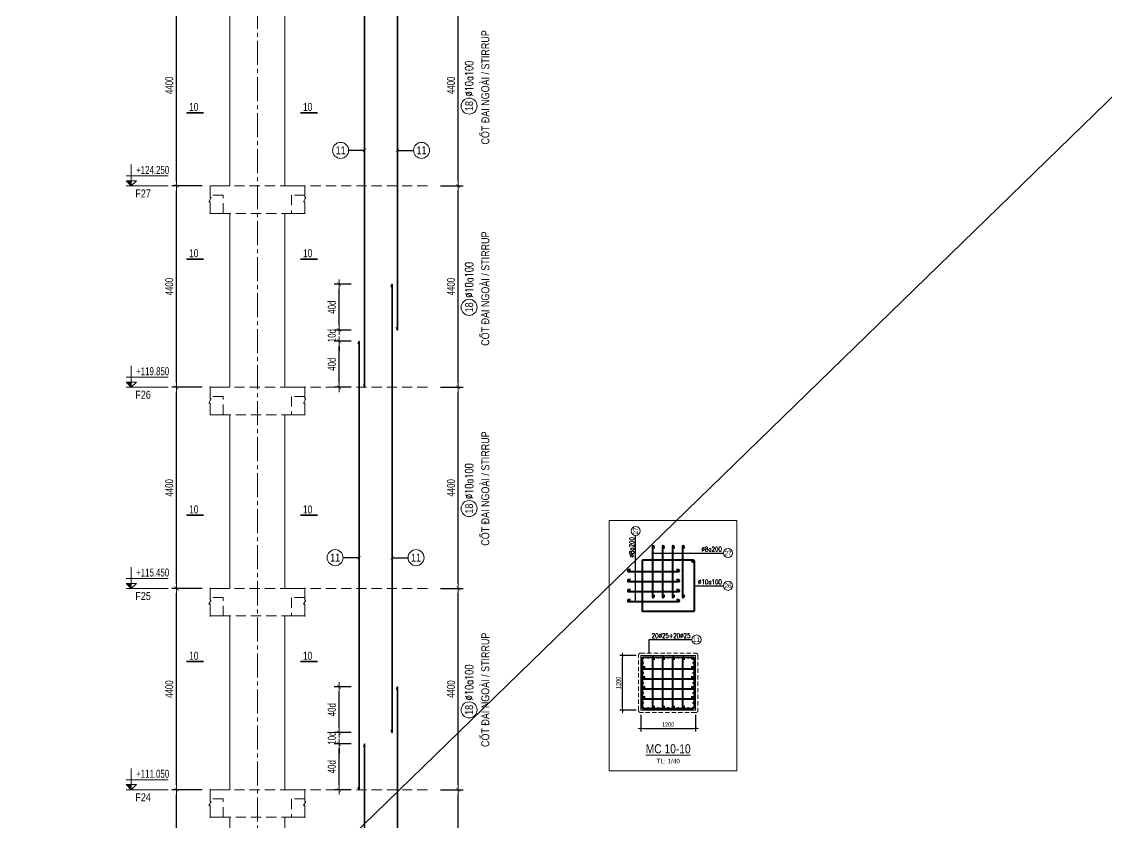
# Model space of a CAD drawing. Header units: millimetres. Extents: x 49323 to 380960, y -6102 to 181761.
# Drawn here: x 167928 to 191649, y 119920 to 137422 of the extents above; entities that cross this region are included whole.
import ezdxf
from ezdxf.enums import TextEntityAlignment as Align

# ---------------------------------------------------------------- set-up
doc = ezdxf.new("R2010")
doc.units = ezdxf.units.MM
doc.linetypes.add('CENTER2', pattern=[1.125, 0.75, -0.125, 0.125, -0.125])
doc.linetypes.add('HIDDEN2', pattern=[4.7625, 3.175, -1.5875])
doc.layers.get('0').update_dxf_attribs({"lineweight": 20})
doc.layers.get('Defpoints').update_dxf_attribs({"color": 151, "lineweight": 9})
for name, color, linetype, lineweight in [('kata_thep chu', 4, 'Continuous', 35), ('NDC_S_ANNO', 7, 'Continuous', 20), ('NDC_S_AXIS', 5, 'CENTER2', 13), ('NDC_S_BREAK-LINE', 1, 'Continuous', 15), ('NDC_S_CONTINUOUS', 3, 'Continuous', 20), ('NDC_S_DIM', 1, 'Continuous', 15), ('NDC_S_HIDDEN', 8, 'HIDDEN2', 13), ('NDC_S_LEADER', 1, 'Continuous', 15), ('NDC_S_REBAR', 4, 'Continuous', 35), ('NDC_S_STIRRUP', 4, 'Continuous', 40), ('NDC_S_SYMBOL', 1, 'Continuous', 15), ('NDC_S_TEXT SYMBOL', 7, 'Continuous', 20), ('NDC_S_THIN LINE', 8, 'Continuous', 9), ('NDC_S_VN TEXT', 7, 'Continuous', 20)]:
    doc.layers.add(name, color=color, linetype=linetype, lineweight=lineweight)
doc.styles.add('ARIAL', font='arial.ttf', dxfattribs={"width": 0.8})
doc.styles.add('NDC_ANNO', font='', dxfattribs={"width": 0.8})
doc.styles.add('NDC_DIM', font='', dxfattribs={"width": 0.75})
doc.styles.add('NDC_EN TXT', font='romans.shx', dxfattribs={"width": 0.8})
doc.styles.add('NDC_VIE TXT', font='arial.ttf', dxfattribs={"width": 0.8})
doc.styles.get('NDC_ANNO').set_extended_font_data('Dotum')
doc.styles.get('NDC_DIM').set_extended_font_data('Dotum')
doc.dimstyles.new('NDC_dim_40', dxfattribs={"dimscale": 40, "dimtxt": 2.5, "dimasz": 1.5, "dimexe": 1.5, "dimexo": 2.5, "dimgap": 1, "dimtad": 1, "dimdec": 0, "dimzin": 0, "dimdsep": 46, "dimtxsty": 'NDC_DIM', "dimblk": 'DIMMARK', "dimcen": 0.09, "dimdle": 1.2, "dimclrd": 1, "dimclre": 1, "dimclrt": 3, "dimadec": 0, "dimazin": 0, "dimtfac": 1, "dimtdec": 0, "dimtix": 1, "dimtofl": 0, "dimtmove": 0, "dimatfit": 3, "dimfxl": 8, "dimfxlon": 1, "dimtolj": 1, "dimtzin": 0, "dimarcsym": 0})
doc.dimstyles.new('NDC_dim_70', dxfattribs={"dimscale": 70, "dimtxt": 2.5, "dimasz": 1.5, "dimexe": 1.5, "dimexo": 2.5, "dimgap": 1, "dimtad": 1, "dimdec": 0, "dimzin": 0, "dimdsep": 46, "dimtxsty": 'NDC_DIM', "dimblk": 'DIMMARK', "dimcen": 0.09, "dimdle": 1.2, "dimclrd": 1, "dimclre": 1, "dimclrt": 3, "dimadec": 0, "dimazin": 0, "dimtfac": 1, "dimtdec": 0, "dimtix": 1, "dimtofl": 0, "dimtmove": 0, "dimatfit": 3, "dimfxl": 8, "dimfxlon": 1, "dimtolj": 1, "dimtzin": 0, "dimarcsym": 0})
doc.dimstyles.new('NDC_dim_75', dxfattribs={"dimscale": 75, "dimtxt": 2.5, "dimasz": 1.5, "dimexe": 1.5, "dimexo": 2.5, "dimgap": 1, "dimtad": 1, "dimdec": 0, "dimzin": 0, "dimdsep": 46, "dimtxsty": 'NDC_DIM', "dimblk": 'DIMMARK', "dimcen": 0.09, "dimdle": 1.2, "dimclrd": 1, "dimclre": 1, "dimclrt": 3, "dimadec": 0, "dimazin": 0, "dimtfac": 1, "dimtdec": 0, "dimtix": 1, "dimtofl": 0, "dimtmove": 0, "dimatfit": 3, "dimfxl": 8, "dimfxlon": 1, "dimtolj": 1, "dimtzin": 0, "dimarcsym": 0})

# ---------------------------------------------------------------- blocks, each defined once
blk = doc.blocks.new('DIMMARK')
at = {"layer": 'NDC_S_DIM', "color": 1}
blk.add_line((-1.5, 0), (1, 0), dxfattribs=at)
at = {"layer": 'NDC_S_DIM', "color": 2, "const_width": 0.1}
blk.add_lwpolyline([(-0.42, -0.42), (0.42, 0.42)], dxfattribs=at)
blk = doc.blocks.new('*D299')
at = {"layer": 'Defpoints', "color": 0, "transparency": 16777216}
for p in [(171314, 120631), (172432, 120631), (172432, 116231)]:
    blk.add_point(p, dxfattribs=at)
at = {"layer": 'NDC_S_DIM', "color": 1, "lineweight": -2, "transparency": 16777216}
for p, q in [((171874, 120631), (171209, 120631)), ((171314, 116336), (171314, 120526)), ((171874, 116231), (171209, 116231))]:
    blk.add_line(p, q, dxfattribs=at)
at = {"layer": 'NDC_S_DIM', "color": 1, "lineweight": -2, "transparency": 16777216, "xscale": 105, "yscale": 105, "zscale": 105}
for p, rotation in [((171314, 120631), 90), ((171314, 116231), 270)]:
    blk.add_blockref('DIMMARK', p, dxfattribs=dict(at, rotation=rotation))
at = {"layer": 'NDC_S_DIM', "color": 3, "transparency": 16777216, "insert": (171156, 118431), "char_height": 175, "attachment_point": 5, "rotation": 90, "style": 'NDC_DIM'}
blk.add_mtext('\\A1;4400', dxfattribs=at)
blk = doc.blocks.new('*D300')
at = {"layer": 'Defpoints', "color": 0, "transparency": 16777216}
for p in [(171314, 125031), (172432, 125031), (172432, 120631)]:
    blk.add_point(p, dxfattribs=at)
at = {"layer": 'NDC_S_DIM', "color": 1, "lineweight": -2, "transparency": 16777216}
for p, q in [((171874, 125031), (171209, 125031)), ((171314, 120736), (171314, 124926)), ((171874, 120631), (171209, 120631))]:
    blk.add_line(p, q, dxfattribs=at)
at = {"layer": 'NDC_S_DIM', "color": 1, "lineweight": -2, "transparency": 16777216, "xscale": 105, "yscale": 105, "zscale": 105}
for p, rotation in [((171314, 125031), 90), ((171314, 120631), 270)]:
    blk.add_blockref('DIMMARK', p, dxfattribs=dict(at, rotation=rotation))
at = {"layer": 'NDC_S_DIM', "color": 3, "transparency": 16777216, "insert": (171156, 122831), "char_height": 175, "attachment_point": 5, "rotation": 90, "style": 'NDC_DIM'}
blk.add_mtext('\\A1;4400', dxfattribs=at)
blk = doc.blocks.new('*D301')
at = {"layer": 'Defpoints', "color": 0, "transparency": 16777216}
for p in [(171314, 129431), (172432, 129431), (172432, 125031)]:
    blk.add_point(p, dxfattribs=at)
at = {"layer": 'NDC_S_DIM', "color": 1, "lineweight": -2, "transparency": 16777216}
for p, q in [((171874, 129431), (171209, 129431)), ((171314, 125136), (171314, 129326)), ((171874, 125031), (171209, 125031))]:
    blk.add_line(p, q, dxfattribs=at)
at = {"layer": 'NDC_S_DIM', "color": 1, "lineweight": -2, "transparency": 16777216, "xscale": 105, "yscale": 105, "zscale": 105}
for p, rotation in [((171314, 129431), 90), ((171314, 125031), 270)]:
    blk.add_blockref('DIMMARK', p, dxfattribs=dict(at, rotation=rotation))
at = {"layer": 'NDC_S_DIM', "color": 3, "transparency": 16777216, "insert": (171156, 127231), "char_height": 175, "attachment_point": 5, "rotation": 90, "style": 'NDC_DIM'}
blk.add_mtext('\\A1;4400', dxfattribs=at)
blk = doc.blocks.new('*D302')
at = {"layer": 'Defpoints', "color": 0, "transparency": 16777216}
for p in [(171314, 133831), (172432, 133831), (172432, 129431)]:
    blk.add_point(p, dxfattribs=at)
at = {"layer": 'NDC_S_DIM', "color": 1, "lineweight": -2, "transparency": 16777216}
for p, q in [((171874, 133831), (171209, 133831)), ((171314, 129536), (171314, 133726)), ((171874, 129431), (171209, 129431))]:
    blk.add_line(p, q, dxfattribs=at)
at = {"layer": 'NDC_S_DIM', "color": 1, "lineweight": -2, "transparency": 16777216, "xscale": 105, "yscale": 105, "zscale": 105}
for p, rotation in [((171314, 133831), 90), ((171314, 129431), 270)]:
    blk.add_blockref('DIMMARK', p, dxfattribs=dict(at, rotation=rotation))
at = {"layer": 'NDC_S_DIM', "color": 3, "transparency": 16777216, "insert": (171156, 131631), "char_height": 175, "attachment_point": 5, "rotation": 90, "style": 'NDC_DIM'}
blk.add_mtext('\\A1;4400', dxfattribs=at)
blk = doc.blocks.new('*D303')
at = {"layer": 'Defpoints', "color": 0, "transparency": 16777216}
for p in [(171314, 138231), (172432, 138231), (172432, 133831)]:
    blk.add_point(p, dxfattribs=at)
at = {"layer": 'NDC_S_DIM', "color": 1, "lineweight": -2, "transparency": 16777216}
for p, q in [((171874, 138231), (171209, 138231)), ((171314, 133936), (171314, 138126)), ((171874, 133831), (171209, 133831))]:
    blk.add_line(p, q, dxfattribs=at)
at = {"layer": 'NDC_S_DIM', "color": 1, "lineweight": -2, "transparency": 16777216, "xscale": 105, "yscale": 105, "zscale": 105}
for p, rotation in [((171314, 138231), 90), ((171314, 133831), 270)]:
    blk.add_blockref('DIMMARK', p, dxfattribs=dict(at, rotation=rotation))
at = {"layer": 'NDC_S_DIM', "color": 3, "transparency": 16777216, "insert": (171156, 136031), "char_height": 175, "attachment_point": 5, "rotation": 90, "style": 'NDC_DIM'}
blk.add_mtext('\\A1;4400', dxfattribs=at)
blk = doc.blocks.new('*U2117')
at = {"layer": 'NDC_S_ANNO', "color": 0, "linetype": 'ByBlock', "lineweight": -2}
blk.add_line((-4.36, 0), (1, 0), dxfattribs=at)
at = {"layer": 'NDC_S_ANNO', "ltscale": 0.005, "const_width": 0.5}
blk.add_lwpolyline([(1, 0), (-4.36, 0)], dxfattribs=at)
at = {"layer": 'NDC_S_TEXT SYMBOL', "linetype": 'ByBlock', "lineweight": -2, "style": 'NDC_ANNO', "width": 0.8}
blk.add_attdef('DETAIL', text='', height=2.5, dxfattribs=at).set_placement((-0.64, 1.82), align=Align.MIDDLE_RIGHT)
blk = doc.blocks.new('*D352')
at = {"layer": 'Defpoints', "color": 0, "ltscale": 0.005, "transparency": 16777216}
for p in [(174870, 121636, 0), (175308, 121636), (175308, 120631)]:
    blk.add_point(p, dxfattribs=at)
at = {"layer": 'NDC_S_DIM', "color": 1, "lineweight": -2, "ltscale": 0.005, "transparency": 16777216}
for p, q in [((175133, 121636, 0), (174765, 121636, 0)), ((174870, 120736, 0), (174870, 121531, 0)), ((175133, 120631, 0), (174765, 120631, 0))]:
    blk.add_line(p, q, dxfattribs=at)
at = {"layer": 'NDC_S_DIM', "color": 1, "lineweight": -2, "ltscale": 0.005, "transparency": 16777216, "xscale": 105, "yscale": 105, "zscale": 105}
for p, rotation in [((174870, 121636, 0), 90), ((174870, 120631, 0), 270)]:
    blk.add_blockref('DIMMARK', p, dxfattribs=dict(at, rotation=rotation))
at = {"layer": 'NDC_S_DIM', "color": 3, "ltscale": 0.005, "transparency": 16777216, "insert": (174711, 121134, 0), "char_height": 175, "attachment_point": 5, "rotation": 90, "style": 'NDC_DIM'}
blk.add_mtext('\\A1;40d', dxfattribs=at)
blk = doc.blocks.new('*D353')
at = {"layer": 'Defpoints', "color": 0, "ltscale": 0.005, "transparency": 16777216}
for p in [(174870, 121881), (175308, 121881), (175308, 121636)]:
    blk.add_point(p, dxfattribs=at)
at = {"layer": 'NDC_S_DIM', "color": 1, "lineweight": -2, "ltscale": 0.005, "transparency": 16777216}
for p, q in [((174870, 121986), (174870, 122091)), ((175133, 121881), (174765, 121881)), ((175133, 121636), (174765, 121636)), ((174870, 121531), (174870, 121426))]:
    blk.add_line(p, q, dxfattribs=at)
at = {"layer": 'NDC_S_DIM', "color": 1, "lineweight": -2, "ltscale": 0.005, "transparency": 16777216, "xscale": 105, "yscale": 105, "zscale": 105}
for p, rotation in [((174870, 121881), 270), ((174870, 121636), 90)]:
    blk.add_blockref('DIMMARK', p, dxfattribs=dict(at, rotation=rotation))
at = {"layer": 'NDC_S_DIM', "color": 3, "ltscale": 0.005, "transparency": 16777216, "insert": (174711, 121759), "char_height": 175, "attachment_point": 5, "rotation": 90, "style": 'NDC_DIM'}
blk.add_mtext('\\A1;10d', dxfattribs=at)
blk = doc.blocks.new('*D354')
at = {"layer": 'Defpoints', "color": 0, "ltscale": 0.005, "transparency": 16777216}
for p in [(174870, 122881), (175308, 122881), (175308, 121881)]:
    blk.add_point(p, dxfattribs=at)
at = {"layer": 'NDC_S_DIM', "color": 1, "lineweight": -2, "ltscale": 0.005, "transparency": 16777216}
for p, q in [((175133, 122881), (174765, 122881)), ((174870, 121986), (174870, 122776)), ((175133, 121881), (174765, 121881))]:
    blk.add_line(p, q, dxfattribs=at)
at = {"layer": 'NDC_S_DIM', "color": 1, "lineweight": -2, "ltscale": 0.005, "transparency": 16777216, "xscale": 105, "yscale": 105, "zscale": 105}
for p, rotation in [((174870, 122881), 90), ((174870, 121881), 270)]:
    blk.add_blockref('DIMMARK', p, dxfattribs=dict(at, rotation=rotation))
at = {"layer": 'NDC_S_DIM', "color": 3, "ltscale": 0.005, "transparency": 16777216, "insert": (174711, 122381), "char_height": 175, "attachment_point": 5, "rotation": 90, "style": 'NDC_DIM'}
blk.add_mtext('\\A1;40d', dxfattribs=at)
blk = doc.blocks.new('*D355')
at = {"layer": 'Defpoints', "color": 0, "ltscale": 0.005, "transparency": 16777216}
for p in [(174870, 130436, 0), (175308, 130436), (175308, 129431)]:
    blk.add_point(p, dxfattribs=at)
at = {"layer": 'NDC_S_DIM', "color": 1, "lineweight": -2, "ltscale": 0.005, "transparency": 16777216}
for p, q in [((175133, 130436, 0), (174765, 130436, 0)), ((174870, 129536, 0), (174870, 130331, 0)), ((175133, 129431, 0), (174765, 129431, 0))]:
    blk.add_line(p, q, dxfattribs=at)
at = {"layer": 'NDC_S_DIM', "color": 1, "lineweight": -2, "ltscale": 0.005, "transparency": 16777216, "xscale": 105, "yscale": 105, "zscale": 105}
for p, rotation in [((174870, 130436, 0), 90), ((174870, 129431, 0), 270)]:
    blk.add_blockref('DIMMARK', p, dxfattribs=dict(at, rotation=rotation))
at = {"layer": 'NDC_S_DIM', "color": 3, "ltscale": 0.005, "transparency": 16777216, "insert": (174711, 129934, 0), "char_height": 175, "attachment_point": 5, "rotation": 90, "style": 'NDC_DIM'}
blk.add_mtext('\\A1;40d', dxfattribs=at)
blk = doc.blocks.new('*D356')
at = {"layer": 'Defpoints', "color": 0, "ltscale": 0.005, "transparency": 16777216}
for p in [(174870, 130681), (175308, 130681), (175308, 130436)]:
    blk.add_point(p, dxfattribs=at)
at = {"layer": 'NDC_S_DIM', "color": 1, "lineweight": -2, "ltscale": 0.005, "transparency": 16777216}
for p, q in [((174870, 130786), (174870, 130891)), ((175133, 130681), (174765, 130681)), ((175133, 130436), (174765, 130436)), ((174870, 130331), (174870, 130226))]:
    blk.add_line(p, q, dxfattribs=at)
at = {"layer": 'NDC_S_DIM', "color": 1, "lineweight": -2, "ltscale": 0.005, "transparency": 16777216, "xscale": 105, "yscale": 105, "zscale": 105}
for p, rotation in [((174870, 130681), 270), ((174870, 130436), 90)]:
    blk.add_blockref('DIMMARK', p, dxfattribs=dict(at, rotation=rotation))
at = {"layer": 'NDC_S_DIM', "color": 3, "ltscale": 0.005, "transparency": 16777216, "insert": (174711, 130559), "char_height": 175, "attachment_point": 5, "rotation": 90, "style": 'NDC_DIM'}
blk.add_mtext('\\A1;10d', dxfattribs=at)
blk = doc.blocks.new('*D357')
at = {"layer": 'Defpoints', "color": 0, "ltscale": 0.005, "transparency": 16777216}
for p in [(174870, 131681), (175308, 131681), (175308, 130681)]:
    blk.add_point(p, dxfattribs=at)
at = {"layer": 'NDC_S_DIM', "color": 1, "lineweight": -2, "ltscale": 0.005, "transparency": 16777216}
for p, q in [((175133, 131681), (174765, 131681)), ((174870, 130786), (174870, 131576)), ((175133, 130681), (174765, 130681))]:
    blk.add_line(p, q, dxfattribs=at)
at = {"layer": 'NDC_S_DIM', "color": 1, "lineweight": -2, "ltscale": 0.005, "transparency": 16777216, "xscale": 105, "yscale": 105, "zscale": 105}
for p, rotation in [((174870, 131681), 90), ((174870, 130681), 270)]:
    blk.add_blockref('DIMMARK', p, dxfattribs=dict(at, rotation=rotation))
at = {"layer": 'NDC_S_DIM', "color": 3, "ltscale": 0.005, "transparency": 16777216, "insert": (174711, 131181), "char_height": 175, "attachment_point": 5, "rotation": 90, "style": 'NDC_DIM'}
blk.add_mtext('\\A1;40d', dxfattribs=at)
blk = doc.blocks.new('*D415')
at = {"layer": 'Defpoints', "color": 0, "ltscale": 70, "transparency": 16777216}
for p in [(176913, 120631), (177476, 120631), (176913, 116231)]:
    blk.add_point(p, dxfattribs=at)
at = {"layer": 'NDC_S_DIM', "color": 1, "lineweight": -2, "ltscale": 70, "transparency": 16777216}
for p, q in [((177088, 120631), (177581, 120631)), ((177476, 116336), (177476, 120526)), ((177088, 116231), (177581, 116231))]:
    blk.add_line(p, q, dxfattribs=at)
at = {"layer": 'NDC_S_DIM', "color": 1, "lineweight": -2, "ltscale": 70, "transparency": 16777216, "xscale": 105, "yscale": 105, "zscale": 105}
for p, rotation in [((177476, 120631), 90), ((177476, 116231), 270)]:
    blk.add_blockref('DIMMARK', p, dxfattribs=dict(at, rotation=rotation))
at = {"layer": 'NDC_S_DIM', "color": 3, "ltscale": 70, "transparency": 16777216, "insert": (177318, 118431), "char_height": 175, "attachment_point": 5, "rotation": 90, "style": 'NDC_DIM'}
blk.add_mtext('\\A1;4400', dxfattribs=at)
blk = doc.blocks.new('*D416')
at = {"layer": 'Defpoints', "color": 0, "ltscale": 70, "transparency": 16777216}
for p in [(176913, 125031), (177476, 125031), (176913, 120631)]:
    blk.add_point(p, dxfattribs=at)
at = {"layer": 'NDC_S_DIM', "color": 1, "lineweight": -2, "ltscale": 70, "transparency": 16777216}
for p, q in [((177088, 125031), (177581, 125031)), ((177476, 120736), (177476, 124926)), ((177088, 120631), (177581, 120631))]:
    blk.add_line(p, q, dxfattribs=at)
at = {"layer": 'NDC_S_DIM', "color": 1, "lineweight": -2, "ltscale": 70, "transparency": 16777216, "xscale": 105, "yscale": 105, "zscale": 105}
for p, rotation in [((177476, 125031), 90), ((177476, 120631), 270)]:
    blk.add_blockref('DIMMARK', p, dxfattribs=dict(at, rotation=rotation))
at = {"layer": 'NDC_S_DIM', "color": 3, "ltscale": 70, "transparency": 16777216, "insert": (177318, 122831), "char_height": 175, "attachment_point": 5, "rotation": 90, "style": 'NDC_DIM'}
blk.add_mtext('\\A1;4400', dxfattribs=at)
blk = doc.blocks.new('*D417')
at = {"layer": 'Defpoints', "color": 0, "ltscale": 70, "transparency": 16777216}
for p in [(176913, 129431), (177476, 129431), (176913, 125031)]:
    blk.add_point(p, dxfattribs=at)
at = {"layer": 'NDC_S_DIM', "color": 1, "lineweight": -2, "ltscale": 70, "transparency": 16777216}
for p, q in [((177088, 129431), (177581, 129431)), ((177476, 125136), (177476, 129326)), ((177088, 125031), (177581, 125031))]:
    blk.add_line(p, q, dxfattribs=at)
at = {"layer": 'NDC_S_DIM', "color": 1, "lineweight": -2, "ltscale": 70, "transparency": 16777216, "xscale": 105, "yscale": 105, "zscale": 105}
for p, rotation in [((177476, 129431), 90), ((177476, 125031), 270)]:
    blk.add_blockref('DIMMARK', p, dxfattribs=dict(at, rotation=rotation))
at = {"layer": 'NDC_S_DIM', "color": 3, "ltscale": 70, "transparency": 16777216, "insert": (177318, 127231), "char_height": 175, "attachment_point": 5, "rotation": 90, "style": 'NDC_DIM'}
blk.add_mtext('\\A1;4400', dxfattribs=at)
blk = doc.blocks.new('*D418')
at = {"layer": 'Defpoints', "color": 0, "ltscale": 70, "transparency": 16777216}
for p in [(176913, 133831), (177476, 133831), (176913, 129431)]:
    blk.add_point(p, dxfattribs=at)
at = {"layer": 'NDC_S_DIM', "color": 1, "lineweight": -2, "ltscale": 70, "transparency": 16777216}
for p, q in [((177088, 133831), (177581, 133831)), ((177476, 129536), (177476, 133726)), ((177088, 129431), (177581, 129431))]:
    blk.add_line(p, q, dxfattribs=at)
at = {"layer": 'NDC_S_DIM', "color": 1, "lineweight": -2, "ltscale": 70, "transparency": 16777216, "xscale": 105, "yscale": 105, "zscale": 105}
for p, rotation in [((177476, 133831), 90), ((177476, 129431), 270)]:
    blk.add_blockref('DIMMARK', p, dxfattribs=dict(at, rotation=rotation))
at = {"layer": 'NDC_S_DIM', "color": 3, "ltscale": 70, "transparency": 16777216, "insert": (177318, 131631), "char_height": 175, "attachment_point": 5, "rotation": 90, "style": 'NDC_DIM'}
blk.add_mtext('\\A1;4400', dxfattribs=at)
blk = doc.blocks.new('*D419')
at = {"layer": 'Defpoints', "color": 0, "ltscale": 70, "transparency": 16777216}
for p in [(176913, 138231), (177476, 138231), (176913, 133831)]:
    blk.add_point(p, dxfattribs=at)
at = {"layer": 'NDC_S_DIM', "color": 1, "lineweight": -2, "ltscale": 70, "transparency": 16777216}
for p, q in [((177088, 138231), (177581, 138231)), ((177476, 133936), (177476, 138126)), ((177088, 133831), (177581, 133831))]:
    blk.add_line(p, q, dxfattribs=at)
at = {"layer": 'NDC_S_DIM', "color": 1, "lineweight": -2, "ltscale": 70, "transparency": 16777216, "xscale": 105, "yscale": 105, "zscale": 105}
for p, rotation in [((177476, 138231), 90), ((177476, 133831), 270)]:
    blk.add_blockref('DIMMARK', p, dxfattribs=dict(at, rotation=rotation))
at = {"layer": 'NDC_S_DIM', "color": 3, "ltscale": 70, "transparency": 16777216, "insert": (177318, 136031), "char_height": 175, "attachment_point": 5, "rotation": 90, "style": 'NDC_DIM'}
blk.add_mtext('\\A1;4400', dxfattribs=at)
blk = doc.blocks.new('*U2118')
blk.add_circle((-2.5, 0), 2.5)
at = {"layer": 'NDC_S_VN TEXT', "color": 7, "style": 'ARIAL', "width": 0.8}
blk.add_attdef('SH2', text='', height=2.5, dxfattribs=at).set_placement((-2.5, 0), align=Align.MIDDLE)
at = {"layer": 'NDC_S_VN TEXT', "color": 3, "style": 'NDC_EN TXT', "width": 0.75}
blk.add_attdef('DKKC1', (0.5, -1.25), '', height=2.5, dxfattribs=at)
blk = doc.blocks.new('kata_block_TD')
at = {"color": 6, "linetype": 'ByBlock', "lineweight": -2, "style": 'ARIAL', "width": 0.8}
blk.add_attdef('SECTDET2', text='', height=5, dxfattribs=at).set_placement((0, 7.97), align=Align.CENTER)
at = {"color": 0, "linetype": 'ByBlock', "lineweight": -2, "style": 'ARIAL', "width": 0.8}
blk.add_attdef('SECTDET1', text='', height=5, dxfattribs=at).set_placement((0, 1.47), align=Align.CENTER)
at = {"color": 3, "lineweight": 25, "style": 'ARIAL', "width": 0.8}
blk.add_attdef('SSCALE', text='', height=2.5, dxfattribs=at).set_placement((0, -4), align=Align.CENTER)
blk = doc.blocks.new('*D580')
at = {"layer": 'Defpoints', "color": 0, "ltscale": 40, "transparency": 16777216}
for p in [(181468, 122368), (182668, 122368), (182668, 121968)]:
    blk.add_point(p, dxfattribs=at)
at = {"layer": 'NDC_S_DIM', "color": 1, "lineweight": -2, "ltscale": 40, "transparency": 16777216}
for p, q in [((181468, 122268), (181468, 121908)), ((182668, 122268), (182668, 121908)), ((181528, 121968), (182608, 121968))]:
    blk.add_line(p, q, dxfattribs=at)
at = {"layer": 'NDC_S_DIM', "color": 1, "lineweight": -2, "ltscale": 40, "transparency": 16777216, "xscale": 60, "yscale": 60, "zscale": 60, "rotation": 180}
blk.add_blockref('DIMMARK', (181468, 121968), dxfattribs=at)
at = {"layer": 'NDC_S_DIM', "color": 1, "lineweight": -2, "ltscale": 40, "transparency": 16777216, "xscale": 60, "yscale": 60, "zscale": 60}
blk.add_blockref('DIMMARK', (182668, 121968), dxfattribs=at)
at = {"layer": 'NDC_S_DIM', "color": 3, "ltscale": 40, "transparency": 16777216, "insert": (182068, 122058), "char_height": 100, "attachment_point": 5, "style": 'NDC_DIM'}
blk.add_mtext('\\A1;1200', dxfattribs=at)
blk = doc.blocks.new('*D581')
at = {"layer": 'Defpoints', "color": 0, "ltscale": 40, "transparency": 16777216}
for p in [(181068, 123568), (181468, 123568), (181468, 122368)]:
    blk.add_point(p, dxfattribs=at)
at = {"layer": 'NDC_S_DIM', "color": 1, "lineweight": -2, "ltscale": 40, "transparency": 16777216}
for p, q in [((181368, 123568), (181008, 123568)), ((181068, 122428), (181068, 123508)), ((181368, 122368), (181008, 122368))]:
    blk.add_line(p, q, dxfattribs=at)
at = {"layer": 'NDC_S_DIM', "color": 1, "lineweight": -2, "ltscale": 40, "transparency": 16777216, "xscale": 60, "yscale": 60, "zscale": 60}
for p, rotation in [((181068, 123568), 90), ((181068, 122368), 270)]:
    blk.add_blockref('DIMMARK', p, dxfattribs=dict(at, rotation=rotation))
at = {"layer": 'NDC_S_DIM', "color": 3, "ltscale": 40, "transparency": 16777216, "insert": (180978, 122968), "char_height": 100, "attachment_point": 5, "rotation": 90, "style": 'NDC_DIM'}
blk.add_mtext('\\A1;1200', dxfattribs=at)
blk = doc.blocks.new('kata_block_THEP')
at = {"layer": 'NDC_S_REBAR', "color": 0}
for p, q in [((-0.5, 0), (0.5, 0)), ((-0.35, 0.35), (0.35, -0.35)), ((0.35, 0.35), (-0.35, -0.35)), ((0, 0.5), (0, -0.5))]:
    blk.add_line(p, q, dxfattribs=at)
at = {"layer": 'NDC_S_REBAR', "color": 0, "const_width": 0.0833}
blk.add_lwpolyline([(-0.5, 0, 1), (0.5, 0, 1), (-0.5, 0, 1)], format="xyb", dxfattribs=at)
blk = doc.blocks.new('cham')
at = {"layer": 'NDC_S_REBAR'}
h = blk.add_hatch(color=253, dxfattribs=at)
h.dxf.hatch_style = 1
h.paths.add_polyline_path([(-28, 0, 1), (28, 0, 1)])
at = {"layer": 'NDC_S_REBAR', "color": 253}
blk.add_circle((0, 0), 28, dxfattribs=at)
blk = doc.blocks.new('*U585')
at = {"layer": 'NDC_S_DIM', "xscale": 0.4464285714285715, "yscale": 0.4464285714285715, "zscale": 0.4464285714285715}
blk.add_blockref('cham', (0, 0), dxfattribs=at)
blk = doc.blocks.new('*U584')
at = {"layer": 'NDC_S_DIM', "color": 0, "linetype": 'ByBlock', "lineweight": -2, "transparency": 16777216}
blk.add_blockref('*U585', (0, 0), dxfattribs=at)
blk = doc.blocks.new('*U582')
at = {"layer": 'NDC_S_DIM'}
blk.add_blockref('*U584', (0, 0), dxfattribs=at)
blk = doc.blocks.new('*U583')
at = {"layer": 'NDC_S_HIDDEN', "color": 0, "linetype": 'ByBlock', "lineweight": -2, "transparency": 16777216}
for p in [(0, 0), (219, 0), (438, 0), (657, 0), (876, 0), (1095, 0)]:
    blk.add_blockref('*U582', p, dxfattribs=at)
blk = doc.blocks.new('*U589')
at = {"layer": 'NDC_S_DIM', "xscale": 0.4464285714285715, "yscale": 0.4464285714285715, "zscale": 0.4464285714285715}
blk.add_blockref('cham', (0, 0), dxfattribs=at)
blk = doc.blocks.new('*U588')
at = {"layer": 'NDC_S_DIM', "color": 0, "linetype": 'ByBlock', "lineweight": -2, "transparency": 16777216}
blk.add_blockref('*U589', (0, 0), dxfattribs=at)
blk = doc.blocks.new('*U586')
at = {"layer": 'NDC_S_DIM'}
blk.add_blockref('*U588', (0, 0), dxfattribs=at)
blk = doc.blocks.new('*U587')
at = {"layer": 'NDC_S_HIDDEN', "color": 0, "linetype": 'ByBlock', "lineweight": -2, "transparency": 16777216}
for p in [(0, 0), (219, 0), (438, 0), (657, 0), (876, 0), (1095, 0)]:
    blk.add_blockref('*U586', p, dxfattribs=at)
blk = doc.blocks.new('*U593')
at = {"layer": 'NDC_S_DIM', "xscale": 0.4464285714285715, "yscale": 0.4464285714285715, "zscale": 0.4464285714285715}
blk.add_blockref('cham', (0, 0), dxfattribs=at)
blk = doc.blocks.new('*U592')
at = {"layer": 'NDC_S_DIM', "color": 0, "linetype": 'ByBlock', "lineweight": -2, "transparency": 16777216}
blk.add_blockref('*U593', (0, 0), dxfattribs=at)
blk = doc.blocks.new('*U590')
at = {"layer": 'NDC_S_DIM'}
blk.add_blockref('*U592', (0, 0), dxfattribs=at)
blk = doc.blocks.new('*U591')
at = {"layer": 'NDC_S_HIDDEN', "color": 0, "linetype": 'ByBlock', "lineweight": -2, "transparency": 16777216}
for p in [(0, 0), (219, 0), (438, 0), (657, 0)]:
    blk.add_blockref('*U590', p, dxfattribs=at)
blk = doc.blocks.new('*U596')
at = {"layer": 'NDC_S_DIM', "xscale": 0.4464285714285715, "yscale": 0.4464285714285715, "zscale": 0.4464285714285715}
blk.add_blockref('cham', (0, 0), dxfattribs=at)
blk = doc.blocks.new('*U597')
at = {"layer": 'NDC_S_DIM', "color": 0, "linetype": 'ByBlock', "lineweight": -2, "transparency": 16777216}
blk.add_blockref('*U596', (0, 0), dxfattribs=at)
blk = doc.blocks.new('*U594')
at = {"layer": 'NDC_S_DIM'}
blk.add_blockref('*U597', (0, 0), dxfattribs=at)
blk = doc.blocks.new('*U595')
at = {"layer": 'NDC_S_HIDDEN', "color": 0, "linetype": 'ByBlock', "lineweight": -2, "transparency": 16777216}
for p in [(0, 0), (219, 0), (438, 0), (657, 0)]:
    blk.add_blockref('*U594', p, dxfattribs=at)
blk = doc.blocks.new('*U10')
blk.add_circle((2.5, 0), 2.5)
at = {"layer": 'NDC_S_VN TEXT', "color": 3, "style": 'NDC_EN TXT', "width": 0.75}
blk.add_attdef('DK2', text='', height=2.5, dxfattribs=at).set_placement((-0.85, 0.85), align=Align.RIGHT)
at = {"layer": 'NDC_S_VN TEXT', "color": 7, "style": 'ARIAL', "width": 0.8}
blk.add_attdef('SH3', text='', height=2.5, dxfattribs=at).set_placement((2.5, 0), align=Align.MIDDLE)
blk = doc.blocks.new('CD')
at = {"layer": 'NDC_S_ANNO'}
blk.add_hatch(color=3, dxfattribs=at).paths.add_polyline_path([(0, 160), (-161, 160), (0, 0)])
at = {"layer": 'NDC_S_ANNO', "ltscale": 50}
h = blk.add_hatch(dxfattribs=at)
h.set_pattern_fill('ANSI31', color=256, scale=140.6, style=0)
h.paths.add_polyline_path([(0, 160), (0, 0), (161, 160)])
for p, q in [((1156, 0), (-164, 0)), ((-159, 314), (1147, 314))]:
    blk.add_line(p, q, dxfattribs=at)
for points in [[(0, 669), (0, 0)], [(0, 0), (-161, 160), (0, 160)], [(0, 0), (161, 160), (0, 160)]]:
    blk.add_lwpolyline(points, dxfattribs=at)
at = {"layer": 'NDC_S_TEXT SYMBOL', "color": 3, "style": 'NDC_DIM', "width": 0.7}
blk.add_attdef('COT', (154, 375), '', height=250, dxfattribs=at)

msp = doc.modelspace()

# ---------------------------------------------------------------- linework, layer by layer
at = {"layer": 'Defpoints', "ltscale": 40}
msp.add_lwpolyline([(180775.8, 126517.2), (183571.1, 126517.2), (183571.1, 121046.9), (180775.8, 121046.9)], close=True, dxfattribs=at)
at = {"layer": 'kata_thep chu', "color": 4, "ltscale": 0.005}
for points in [[(176128, 130740.7), (176148, 130680.7), (176148, 140480.7), (176128, 140420.7)], [(175408.2, 129490.7), (175428.2, 129430.7), (175428.2, 139230.7), (175408.2, 139170.7)], [(176008, 121940.7), (176028, 121880.7), (176028, 131680.7), (176008, 131620.7)], [(175288.2, 120690.7), (175308.2, 120630.7), (175308.2, 130430.7), (175288.2, 130370.7)], [(176128, 113140.7), (176148, 113080.7), (176148, 122880.7), (176128, 122820.7)], [(175408.2, 111890.7), (175428.2, 111830.7), (175428.2, 121630.7), (175408.2, 121570.7)]]:
    msp.add_lwpolyline(points, dxfattribs=at)
at = {"layer": 'NDC_S_AXIS', "ltscale": 700}
msp.add_line((173082.3, -3699.8), (173082.3, 179341.9), dxfattribs=at)
at = {"layer": 'NDC_S_BREAK-LINE'}
for points in [[(172047.3, 133218.2), (172047.3, 133485.7), (172024.8, 133485.7), (172069.8, 133575.7), (172047.3, 133575.7), (172047.3, 133843.2)], [(174117.3, 133218.2), (174117.3, 133485.7), (174094.8, 133485.7), (174139.8, 133575.7), (174117.3, 133575.7), (174117.3, 133843.2)], [(172047.3, 128818.2), (172047.3, 129085.7), (172024.8, 129085.7), (172069.8, 129175.7), (172047.3, 129175.7), (172047.3, 129443.2)], [(174117.3, 128818.2), (174117.3, 129085.7), (174094.8, 129085.7), (174139.8, 129175.7), (174117.3, 129175.7), (174117.3, 129443.2)], [(172047.3, 124418.2), (172047.3, 124685.7), (172024.8, 124685.7), (172069.8, 124775.7), (172047.3, 124775.7), (172047.3, 125043.2)], [(174117.3, 124418.2), (174117.3, 124685.7), (174094.8, 124685.7), (174139.8, 124775.7), (174117.3, 124775.7), (174117.3, 125043.2)], [(172047.3, 120018.2), (172047.3, 120285.7), (172024.8, 120285.7), (172069.8, 120375.7), (172047.3, 120375.7), (172047.3, 120643.2)], [(174117.3, 120018.2), (174117.3, 120285.7), (174094.8, 120285.7), (174139.8, 120375.7), (174117.3, 120375.7), (174117.3, 120643.2)]]:
    msp.add_lwpolyline(points, dxfattribs=at)
at = {"layer": 'NDC_S_CONTINUOUS'}
for points in [[(172047.3, 133830.7), (172482.3, 133830.7), (172482.3, 137630.7), (172047.3, 137630.7)], [(174117.3, 133830.7), (173682.3, 133830.7), (173682.3, 137630.7), (174117.3, 137630.7)], [(172047.3, 129430.7), (172482.3, 129430.7), (172482.3, 133230.7), (172047.3, 133230.7)], [(174117.3, 129430.7), (173682.3, 129430.7), (173682.3, 133230.7), (174117.3, 133230.7)], [(172047.3, 125030.7), (172482.3, 125030.7), (172482.3, 128830.7), (172047.3, 128830.7)], [(174117.3, 125030.7), (173682.3, 125030.7), (173682.3, 128830.7), (174117.3, 128830.7)], [(172047.3, 120630.7), (172482.3, 120630.7), (172482.3, 124430.7), (172047.3, 124430.7)], [(174117.3, 120630.7), (173682.3, 120630.7), (173682.3, 124430.7), (174117.3, 124430.7)], [(172047.3, 116230.7), (172482.3, 116230.7), (172482.3, 120030.7), (172047.3, 120030.7)], [(174117.3, 116230.7), (173682.3, 116230.7), (173682.3, 120030.7), (174117.3, 120030.7)]]:
    msp.add_lwpolyline(points, dxfattribs=at)
at = {"layer": 'NDC_S_CONTINUOUS', "ltscale": 40}
msp.add_lwpolyline([(181467.8, 122367.9), (182667.8, 122367.9), (182667.8, 123567.9), (181467.8, 123567.9), (181467.8, 122367.9)], dxfattribs=at)
at = {"layer": 'NDC_S_DIM', "ltscale": 40}
msp.add_lwpolyline([(239091.8, 181761), (49322.6, -2647.5)], dxfattribs=at)
at = {"layer": 'NDC_S_DIM'}
for centre in [(174903.7, 134609.2), (176672.5, 134609.2), (174783.7, 125704.9), (176552.5, 125704.9)]:
    msp.add_circle(centre, 175, dxfattribs=at)
at = {"layer": 'NDC_S_HIDDEN', "ltscale": 70}
for p, q in [((176803.2, 133830.7), (172047.3, 133830.7)), ((176803.2, 129430.7), (172297.3, 129430.7)), ((176803.2, 125030.7), (172047.3, 125030.7)), ((176803.2, 120630.7), (172047.3, 120630.7))]:
    msp.add_line(p, q, dxfattribs=at)
for points in [[(174117.3, 133630.7), (173832.3, 133630.7), (173832.3, 133230.7), (172332.3, 133230.7), (172332.3, 133630.7), (172047.3, 133630.7)], [(174117.3, 129230.7), (173832.3, 129230.7), (173832.3, 128830.7), (172332.3, 128830.7), (172332.3, 129230.7), (172047.3, 129230.7)], [(174117.3, 124830.7), (173832.3, 124830.7), (173832.3, 124430.7), (172332.3, 124430.7), (172332.3, 124830.7), (172047.3, 124830.7)], [(174117.3, 120430.7), (173832.3, 120430.7), (173832.3, 120030.7), (172332.3, 120030.7), (172332.3, 120430.7), (172047.3, 120430.7)]]:
    msp.add_lwpolyline(points, dxfattribs=at)
at = {"layer": 'NDC_S_HIDDEN', "ltscale": 30}
msp.add_lwpolyline([(181417.8, 122367.9), (181417.8, 123567.9, -0.4142136), (181467.8, 123617.9), (182667.8, 123617.9, -0.4142136), (182717.8, 123567.9), (182717.8, 122367.9, -0.4142136), (182667.8, 122317.9), (181467.8, 122317.9, -0.4142136), (181417.8, 122367.9)], format="xyb", dxfattribs=at)
at = {"layer": 'NDC_S_STIRRUP', "ltscale": 70}
for points in [[(181757.3, 125904), (181757.3, 125946, 1), (181721.3, 125946), (181721.3, 124851, 1), (181757.3, 124851), (181757.3, 124893)], [(181976.3, 125904), (181976.3, 125946, 1), (181940.3, 125946), (181940.3, 124851, 1), (181976.3, 124851), (181976.3, 124893)], [(182195.3, 125904), (182195.3, 125946, 1), (182159.3, 125946), (182159.3, 124851, 1), (182195.3, 124851), (182195.3, 124893)], [(182414.3, 125904), (182414.3, 125946, 1), (182378.3, 125946), (182378.3, 124851, 1), (182414.3, 124851), (182414.3, 124893)], [(181241.6, 125437.2), (181199.6, 125437.2, 1), (181199.6, 125401.2), (182294.6, 125401.2, 1), (182294.6, 125437.2), (182252.6, 125437.2)], [(181241.6, 125218.2), (181199.6, 125218.2, 1), (181199.6, 125182.2), (182294.6, 125182.2, 1), (182294.6, 125218.2), (182252.6, 125218.2)], [(181241.6, 124999.2), (181199.6, 124999.2, 1), (181199.6, 124963.2), (182294.6, 124963.2, 1), (182294.6, 124999.2), (182252.6, 124999.2)], [(181241.6, 124780.2), (181199.6, 124780.2, 1), (181199.6, 124744.2), (182294.6, 124744.2, 1), (182294.6, 124780.2), (182252.6, 124780.2)], [(181757.3, 123473.4), (181757.3, 123515.4, 1), (181721.3, 123515.4), (181721.3, 122420.4, 1), (181757.3, 122420.4), (181757.3, 122462.4)], [(181976.3, 123473.4), (181976.3, 123515.4, 1), (181940.3, 123515.4), (181940.3, 122420.4, 1), (181976.3, 122420.4), (181976.3, 122462.4)], [(182195.3, 123473.4), (182195.3, 123515.4, 1), (182159.3, 123515.4), (182159.3, 122420.4, 1), (182195.3, 122420.4), (182195.3, 122462.4)], [(182414.3, 123473.4), (182414.3, 123515.4, 1), (182378.3, 123515.4), (182378.3, 122420.4, 1), (182414.3, 122420.4), (182414.3, 122462.4)], [(181562.3, 123314.4), (181520.3, 123314.4, 1), (181520.3, 123278.4), (182615.3, 123278.4, 1), (182615.3, 123314.4), (182573.3, 123314.4)], [(181562.3, 123095.4), (181520.3, 123095.4, 1), (181520.3, 123059.4), (182615.3, 123059.4, 1), (182615.3, 123095.4), (182573.3, 123095.4)], [(181562.3, 122876.4), (181520.3, 122876.4, 1), (181520.3, 122840.4), (182615.3, 122840.4, 1), (182615.3, 122876.4), (182573.3, 122876.4)], [(181562.3, 122657.4), (181520.3, 122657.4, 1), (181520.3, 122621.4), (182615.3, 122621.4, 1), (182615.3, 122657.4), (182573.3, 122657.4)]]:
    msp.add_lwpolyline(points, format="xyb", dxfattribs=at)
at = {"layer": 'NDC_S_STIRRUP', "ltscale": 40}
for points in [[(182575.3, 125615.7), (182615.3, 125655.7, -0.4142136), (182632.8, 125638.2), (182632.8, 124543.2, -0.4142136), (182615.3, 124525.7), (181520.3, 124525.7, -0.4142136), (181502.8, 124543.2), (181502.8, 125638.2, -0.4142136), (181520.3, 125655.7), (182615.3, 125655.7, -0.4142136), (182632.8, 125638.2), (182592.8, 125598.2)], [(182575.3, 123492.9), (182615.3, 123532.9, -0.4142136), (182632.8, 123515.4), (182632.8, 122420.4, -0.4142136), (182615.3, 122402.9), (181520.3, 122402.9, -0.4142136), (181502.8, 122420.4), (181502.8, 123515.4, -0.4142136), (181520.3, 123532.9), (182615.3, 123532.9, -0.4142136), (182632.8, 123515.4), (182592.8, 123475.4)]]:
    msp.add_lwpolyline(points, format="xyb", dxfattribs=at)

# ---------------------------------------------------------------- block references
at = {"layer": 'NDC_S_DIM'}
ref = msp.add_blockref('CD', (170325.6, 133830.7), dxfattribs=dict(at, xscale=0.7, yscale=0.7, zscale=0.7))
ref.add_attrib('COT', '+124.250', (170433.3, 134093), dxfattribs={"layer": '0', "color": 3, "height": 175, "style": 'NDC_DIM', "width": 0.75})
ref = msp.add_blockref('CD', (170325.6, 129430.7), dxfattribs=dict(at, xscale=0.7, yscale=0.7, zscale=0.7))
ref.add_attrib('COT', '+119.850', (170433.3, 129693), dxfattribs={"layer": '0', "color": 3, "height": 175, "style": 'NDC_DIM', "width": 0.75})
ref = msp.add_blockref('CD', (170325.6, 125030.7), dxfattribs=dict(at, xscale=0.7, yscale=0.7, zscale=0.7))
ref.add_attrib('COT', '+115.450', (170433.3, 125293), dxfattribs={"layer": '0', "color": 3, "height": 175, "style": 'NDC_DIM', "width": 0.75})
ref = msp.add_blockref('CD', (170325.6, 120630.7), dxfattribs=dict(at, xscale=0.7, yscale=0.7, zscale=0.7))
ref.add_attrib('COT', '+111.050', (170433.3, 120893), dxfattribs={"layer": '0', "color": 3, "height": 175, "style": 'NDC_DIM', "width": 0.75})
at = {"layer": 'NDC_S_HIDDEN'}
for name, p in [('*U583', (181520.3, 123515.4)), ('*U587', (181520.3, 122420.4))]:
    msp.add_blockref(name, p, dxfattribs=at)
at = {"layer": 'NDC_S_HIDDEN', "rotation": 89.99999999990862}
for name, p in [('*U591', (181520.3, 122639.4)), ('*U595', (182615.3, 122639.4))]:
    msp.add_blockref(name, p, dxfattribs=at)
at = {"layer": 'NDC_S_REBAR', "ltscale": 40, "xscale": 25, "yscale": 25, "zscale": 25}
for p in [(181520.3, 123515.4), (181520.3, 123405.9), (181629.8, 123515.4), (181739.3, 123515.4), (181848.8, 123515.4), (181958.3, 123515.4), (182067.8, 123515.4), (182177.3, 123515.4), (182286.8, 123515.4), (182396.3, 123515.4), (182505.8, 123515.4), (182615.3, 123515.4), (182615.3, 123405.9), (181520.3, 123296.4), (181520.3, 123186.9), (182615.3, 123296.4), (182615.3, 123186.9), (181520.3, 123077.4), (181520.3, 122967.9), (182615.3, 123077.4), (182615.3, 122967.9), (181520.3, 122858.4), (181520.3, 122748.9), (181520.3, 122639.4), (182615.3, 122858.4), (182615.3, 122748.9), (182615.3, 122639.4), (181520.3, 122529.9), (181520.3, 122420.4), (181629.8, 122420.4), (181739.3, 122420.4), (181848.8, 122420.4), (181958.3, 122420.4), (182067.8, 122420.4), (182177.3, 122420.4), (182286.8, 122420.4), (182396.3, 122420.4), (182505.8, 122420.4), (182615.3, 122529.9), (182615.3, 122420.4)]:
    msp.add_blockref('kata_block_THEP', p, dxfattribs=at)
at = {"layer": 'NDC_S_SYMBOL', "xscale": 70, "yscale": 70, "zscale": 70}
for p in [(171838.2, 135432), (174329.4, 135432), (171838.2, 132233), (174329.4, 132233), (171838.2, 126632), (174329.4, 126632), (171838.2, 123433), (174329.4, 123433)]:
    msp.add_blockref('*U2117', p, dxfattribs=at).add_auto_attribs({'DETAIL': '10'})
at = {"layer": 'NDC_S_THIN LINE', "rotation": 90}
for name, p, xscale, yscale, zscale, values in [('*U2118', (177713.7, 135752.4), 70, 70, 70, {'SH2': '18', 'DKKC1': '%%c10a100'}), ('*U2118', (177713.7, 131352.4), 70, 70, 70, {'SH2': '18', 'DKKC1': '%%c10a100'}), ('*U2118', (177713.7, 126952.4), 70, 70, 70, {'SH2': '18', 'DKKC1': '%%c10a100'}), ('*U10', (181354.8, 126189.3), 40, 40, 40, {'SH3': '27', 'DK2': '%%c8a200'}), ('*U2118', (177713.7, 122552.4), 70, 70, 70, {'SH2': '18', 'DKKC1': '%%c10a100'})]:
    msp.add_blockref(name, p, dxfattribs=dict(at, xscale=xscale, yscale=yscale, zscale=zscale)).add_auto_attribs(values)
at = {"layer": 'NDC_S_THIN LINE', "xscale": 40, "yscale": 40, "zscale": 40}
for p, values in [((183275.9, 125806.1), {'SH3': '27', 'DK2': '%%c8a200'}), ((183275.9, 125090.7), {'SH3': '26', 'DK2': '%%c10a100'}), ((182587.7, 123914.4), {'SH3': '11', 'DK2': '20%%c25+20%%c25'})]:
    msp.add_blockref('*U10', p, dxfattribs=at).add_auto_attribs(values)
at = {"layer": 'NDC_S_VN TEXT', "ltscale": 40}
ref = msp.add_blockref('kata_block_TD', (182067.8, 121367.9), dxfattribs=dict(at, xscale=40, yscale=40, zscale=40))
ref.add_attrib('SECTDET1', '%%uMC 10-10', dxfattribs={"layer": '0', "color": 0, "linetype": 'ByBlock', "lineweight": -2, "height": 200, "style": 'ARIAL', "width": 0.8}).set_placement((182067.8, 121426.8), align=Align.CENTER)
ref.add_attrib('SSCALE', 'TL: 1/40', dxfattribs={"layer": '0', "color": 3, "lineweight": 25, "height": 100, "style": 'ARIAL', "width": 0.8}).set_placement((182067.8, 121208), align=Align.CENTER)

# ---------------------------------------------------------------- texts
at = {"layer": 'NDC_S_VN TEXT', "style": 'NDC_VIE TXT', "width": 0.8}
for p in [(178067.8, 134736.3), (178067.8, 130336.3), (178067.8, 125966.3), (178067.8, 121566.3)]:
    msp.add_text('CỐT ĐAI NGOÀI / STIRRUP', height=175, rotation=90, dxfattribs=at).set_placement(p, align=Align.MIDDLE_LEFT)
at = {"layer": 'NDC_S_VN TEXT', "color": 7, "style": 'ARIAL', "width": 0.8}
for p in [(174903.7, 134609.2), (176672.5, 134609.2), (174783.7, 125704.9), (176552.5, 125704.9)]:
    msp.add_text('11', height=175, dxfattribs=at).set_placement(p, align=Align.MIDDLE)
at = {"layer": 'NDC_S_VN TEXT', "style": 'NDC_VIE TXT', "width": 0.8}
for s, p in [('F27', (170415.1, 133666.6)), ('F26', (170415.1, 129266.6)), ('F25', (170415.1, 124866.6)), ('F24', (170415.1, 120466.6))]:
    msp.add_text(s, height=175, dxfattribs=at).set_placement(p, align=Align.MIDDLE_LEFT)

# ---------------------------------------------------------------- dimensions: what is measured, and where the dimension line sits
at = {"layer": 'NDC_S_DIM'}
for base, p1, p2, picture, middle in [((171313.8, 138230.7), (172432.3, 133830.7), (172432.3, 138230.7), '*D303', (171156.2, 136030.7)), ((171313.8, 133830.7), (172432.3, 129430.7), (172432.3, 133830.7), '*D302', (171156.2, 131630.7)), ((171313.8, 129430.7), (172432.3, 125030.7), (172432.3, 129430.7), '*D301', (171156.2, 127230.7)), ((171313.8, 125030.7), (172432.3, 120630.7), (172432.3, 125030.7), '*D300', (171156.2, 122830.7)), ((171313.8, 120630.7), (172432.3, 116230.7), (172432.3, 120630.7), '*D299', (171156.2, 118430.7))]:
    dim = msp.add_linear_dim(base=base, p1=p1, p2=p2, angle=90, dimstyle='NDC_dim_70', dxfattribs=at)
    dim.commit()
    dim.dimension.update_dxf_attribs({"geometry": picture, "text_midpoint": middle})
at = {"layer": 'NDC_S_DIM', "ltscale": 70}
for base, p1, p2, picture, middle in [((177475.5, 138230.7), (176913.2, 133830.7), (176913.2, 138230.7), '*D419', (177317.9, 136030.7)), ((177475.5, 133830.7), (176913.2, 129430.7), (176913.2, 133830.7), '*D418', (177317.9, 131630.7)), ((177475.5, 129430.7), (176913.2, 125030.7), (176913.2, 129430.7), '*D417', (177317.9, 127230.7)), ((177475.5, 125030.7), (176913.2, 120630.7), (176913.2, 125030.7), '*D416', (177317.9, 122830.7)), ((177475.5, 120630.7), (176913.2, 116230.7), (176913.2, 120630.7), '*D415', (177317.9, 118430.7))]:
    dim = msp.add_linear_dim(base=base, p1=p1, p2=p2, angle=90, dimstyle='NDC_dim_70', override={"dimtmove": 1}, dxfattribs=at)
    dim.commit()
    dim.dimension.update_dxf_attribs({"geometry": picture, "text_midpoint": middle})
at = {"layer": 'NDC_S_DIM', "ltscale": 0.005}
for base, p1, p2, text, picture, middle in [((174870, 131680.7), (175308.2, 130680.7), (175308.2, 131680.7), '40d', '*D357', (174710.6, 131180.7)), ((174870, 130680.7), (175308.2, 130436.4), (175308.2, 130680.7), '10d', '*D356', (174710.6, 130558.6)), ((174870, 130436.4, 0), (175308.2, 129430.7), (175308.2, 130436.4), '40d', '*D355', (174710.6, 129933.6, 0)), ((174870, 122880.7), (175308.2, 121880.7), (175308.2, 122880.7), '40d', '*D354', (174710.6, 122380.7)), ((174870, 121880.7), (175308.2, 121636.4), (175308.2, 121880.7), '10d', '*D353', (174710.6, 121758.6)), ((174870, 121636.4, 0), (175308.2, 120630.7), (175308.2, 121636.4), '40d', '*D352', (174710.6, 121133.6, 0))]:
    dim = msp.add_linear_dim(base=base, p1=p1, p2=p2, angle=90, text=text, dimstyle='NDC_dim_70', dxfattribs=at)
    dim.commit()
    dim.dimension.update_dxf_attribs({"geometry": picture, "text_midpoint": middle})
at = {"layer": 'NDC_S_DIM', "ltscale": 40}
dim = msp.add_linear_dim(base=(181067.8, 123567.9), p1=(181467.8, 122367.9), p2=(181467.8, 123567.9), angle=270, dimstyle='NDC_dim_40', dxfattribs=at)
dim.commit()
dim.dimension.update_dxf_attribs({"geometry": '*D581', "text_midpoint": (180977.7, 122967.9)})
dim = msp.add_linear_dim(base=(182667.8, 121967.9), p1=(181467.8, 122367.9), p2=(182667.8, 122367.9), dimstyle='NDC_dim_40', dxfattribs=at)
dim.commit()
dim.dimension.update_dxf_attribs({"geometry": '*D580', "text_midpoint": (182067.8, 122058)})

# ---------------------------------------------------------------- leaders
at = {"layer": 'NDC_S_LEADER', "ltscale": 0.005}
for points in [[(175428.2, 134609.2), (175078.7, 134609.2)], [(176148, 134609.2), (176497.5, 134609.2)], [(175308.2, 125704.9), (174958.7, 125704.9)], [(176028, 125704.9), (176377.5, 125704.9)]]:
    msp.add_leader(points, dimstyle='NDC_dim_75', override={"dimasz": 1, "dimldrblk": 'ARCHTICK'}, dxfattribs=at)
at = {"layer": 'NDC_S_THIN LINE'}
for points in [[(181354.8, 124744.2), (181354.8, 126189.3)], [(181354.8, 124963.2), (181354.8, 126189.3)], [(181354.8, 125182.2), (181354.8, 126189.3)], [(181354.8, 125401.2), (181354.8, 126189.3)], [(181721.3, 125806.1), (183275.9, 125806.1)], [(181940.3, 125806.1), (183275.9, 125806.1)], [(182159.3, 125806.2), (183275.9, 125806.1)], [(182378.3, 125806.2), (183275.9, 125806.1)], [(182632.8, 125090.7), (183275.9, 125090.7)], [(181653.7, 123617.9), (181653.7, 123914.4), (182587.7, 123914.4)]]:
    msp.add_leader(points, dimstyle='NDC_dim_40', override={"dimasz": 1, "dimldrblk": 'ARCHTICK'}, dxfattribs=at)

doc.saveas('drawing.dxf')
